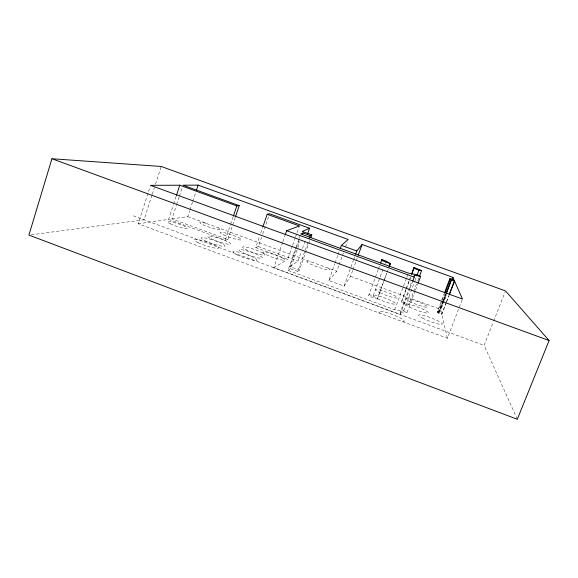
<?xml version="1.0" encoding="UTF-8"?>
<svg xmlns="http://www.w3.org/2000/svg" width="578" height="578" viewBox="0 0 578 578"><rect width="100%" height="100%" fill="white"/><g stroke="black" fill="none" stroke-linecap="round" stroke-linejoin="round"><path stroke-width="0.43" stroke-dasharray="2.89 2.17" d="M406.255 304.071L405.857 304.375A12.03 1.647 20.7 0 0 419.982 311.304A12.03 1.647 20.7 0 0 426.911 311.282A12.03 1.647 20.7 0 0 409.173 304.368L406.255 304.071L401.363 302.316L405.864 289.311M282.563 242.522L273.755 267.816L400.214 314.526L400.453 311.86L411.673 281.883M378.236 269.558L368.547 295.864L377.253 299.072L384.529 279.304M462.154 299.859L447.379 338.238L138.193 223.802L150.258 186.195M151.935 195.241L144.038 219.785L28.9 235.101M152.202 194.396L154.384 187.626M155.468 184.238L161.19 166.464M138.193 223.802L168.624 219.394L173.364 204.865M173.638 204.012L176.427 195.465M235.246 217.465L227.811 239.458L171.955 218.91L176.362 205.421M176.637 204.583L179.115 196.997M179.39 196.152L182.417 186.882M171.955 218.91L187.756 216.62L189.721 210.667M189.996 209.814L192.525 202.156M192.799 201.303L195.884 191.939M168.624 219.394L225.239 240.231L230.326 225.167M230.608 224.329L233.151 216.801M292.41 245.997L287.736 259.341L255.736 247.579L259.551 236.481M260.729 233.064L262.491 227.942M255.736 247.579L258.344 246.524L261.523 237.283M262.679 233.924L269.319 214.611M282.852 241.676L284.911 235.773M292.706 245.159L295.336 237.652M295.625 236.814L296.796 233.476M297.085 232.645L299.426 225.969M415.242 290.734L407.013 312.626L403.675 310.892L394.695 309.736L288.003 270.374L296.023 247.521M296.319 246.676L298.992 239.061M299.288 238.215L300.473 234.827M309.729 240.78L299.382 270.099L289.881 266.603L299.585 238.974M288.003 270.374L290.445 268.669L297.605 248.28M297.908 247.435L299.996 241.488M289.881 266.603L298.017 261.097L301.283 251.835M302.467 248.468L305.726 239.205M290.445 268.669L297.735 271.357L304.931 250.96M305.235 250.115L308.529 240.766M352.681 270.468L350.55 276.335L344.033 286.153L328.788 280.54L334.799 263.806M335.096 262.968L337.805 255.44M338.101 254.602L339.604 250.419M328.788 280.54L336.764 271.277L338.874 265.418M339.17 264.579L343.39 252.868M345.5 247.008L347.306 241.987M344.033 286.153L353.44 260.194M353.743 259.356L354.654 256.842M352.985 269.63L357.24 257.911M378.46 268.878L379.703 265.512M382.932 269.377L373.106 296.059L369.046 294.563L368.547 295.864M385.085 263.546L386.003 261.046M384.832 278.466L386.696 273.423M377.253 299.072L383.799 281.356M384.11 280.511L386.913 272.917M387.224 272.079L388.163 269.543M394.695 309.736L406.507 278.105M406.818 277.274L408.061 273.943M406.182 288.473L410.264 277.556M401.363 302.316L406.009 289.896M406.32 289.072L410.647 277.483M400.214 314.526L409.867 288.769M410.178 287.931L412.352 282.115M403.675 310.892L414.679 281.544M414.997 280.706L417.193 274.832M416.492 284.073L408.892 304.317L401.472 301.066M417.757 280.698L419.028 277.324M415.553 289.896L417.771 284M446.295 302.742L441.845 314.374L438.789 313.254L437.532 312.546L437.344 311.585L441.419 300.885M441.736 300.061L443.933 294.303M437.532 312.546L441.96 300.936M442.278 300.112L444.489 294.303M438.659 311.838L445.407 294.137M437.344 311.585L438.818 312.134L442.907 301.427M443.218 300.603L445.732 294.021M438.738 312.987L443.167 301.376M443.485 300.553L446.014 293.913M438.789 313.254L446.086 294.137M447.379 338.238L440.703 309.396L446.491 294.238M446.194 302.388L441.758 313.991A36.782 4.747 21.1 0 1 439.93 311.99L444.106 301.066M444.424 300.22L446.353 295.177M446.512 301.557L448.723 295.755M446.613 301.911L449.157 295.257M517.303 419.26L484.126 345.384L493.33 321.924M493.663 321.086L505.165 291.753M297.735 271.357L299.382 270.099M273.755 267.816L287.736 259.341M225.239 240.231L227.811 239.458M402.548 321.643L403.812 321.578A13.641 2.146 20.6 0 0 391.826 314.295A13.641 2.146 20.6 0 0 379.002 312.402L380.107 313.341M400.453 311.86L407.013 312.626M206.057 223.332L205.082 223.072A11.018 1.409 18.5 0 0 201.216 223.831A11.018 1.409 18.5 0 0 215.565 229.09A11.018 1.409 18.5 0 0 219.25 228.267L218.6 227.934M187.756 216.62L336.764 271.277M350.55 276.335L440.703 309.396M258.344 246.524L298.017 261.097M133.308 215.825L484.126 345.384M438.818 312.134L438.644 311.961A3.49 0.455 20.8 0 1 439.93 311.99M327.95 268.04A12.08 1.582 19.6 0 1 324.973 269.247A12.08 1.582 19.6 0 1 309.577 263.597A12.08 1.582 19.6 0 1 310.285 261.559M381.87 296.969L379.074 296.109A12.225 1.734 20.4 0 0 372.882 295.864L377.752 298.819A12.225 1.734 20.4 0 0 394.471 304.158A12.225 1.734 20.4 0 0 387.715 299.144L381.87 296.969M282.938 258.178L280.995 257.196A11.69 1.618 19.2 0 0 263.879 251.979A11.69 1.618 19.2 0 0 272.115 257.174A11.69 1.618 19.2 0 0 284.94 259.681L282.938 258.178M263.135 253.164L261.213 252.174A11.9 1.669 19 0 0 243.678 246.842A11.9 1.669 19 0 0 251.661 252.022A11.9 1.669 19 0 0 265.035 254.66L263.135 253.164M170.221 223.765A10.397 1.438 18.2 0 0 186.875 228.498A10.397 1.438 18.2 0 0 175.069 222.812A10.397 1.438 18.2 0 0 170.221 223.765M223.549 234.87A11.264 1.488 18.7 0 0 241.192 239.921A11.264 1.488 18.7 0 0 227.566 233.555A11.264 1.488 18.7 0 0 223.549 234.87M243.078 252.824A12.29 1.777 18.9 0 0 262.145 258.142A12.29 1.777 18.9 0 0 246.929 250.917A12.29 1.777 18.9 0 0 243.078 252.824M236.915 254.804A12.687 1.893 18.9 0 0 256.661 260.273A12.687 1.893 18.9 0 0 241.04 252.781A12.687 1.893 18.9 0 0 236.915 254.804M197.958 242.558A12.882 1.929 18.4 0 0 218.354 248.229A12.882 1.929 18.4 0 0 203.153 240.838A12.882 1.929 18.4 0 0 197.958 242.558M204.85 240.672A12.463 1.806 18.5 0 0 224.531 246.185A12.463 1.806 18.5 0 0 209.72 239.061A12.463 1.806 18.5 0 0 204.85 240.672M211.18 238.772A12.066 1.698 18.6 0 0 230.326 244.263A12.066 1.698 18.6 0 0 216.266 237.45A12.066 1.698 18.6 0 0 211.18 238.772M379.941 292.728A11.574 1.553 20.3 0 0 397.259 297.88A11.574 1.553 20.3 0 0 382.21 290.705A11.574 1.553 20.3 0 0 379.941 292.728M409.419 301.376A11.481 1.503 20.6 0 0 427.33 307.193A11.481 1.503 20.6 0 0 413.891 300.322A11.481 1.503 20.6 0 0 409.419 301.376M422.374 318.045A12.694 1.821 20.9 0 0 442.033 324.374A12.694 1.821 20.9 0 0 426.94 316.462A12.694 1.821 20.9 0 0 422.374 318.045"/><path stroke-width="0.87" d="M390.338 263.64L386.003 261.046L381.914 259.558L381.559 260.454L390.338 263.64L389.095 267.014M51.926 158.74L28.9 235.101L517.303 419.26L549.1 340.558L505.497 290.915L161.19 166.464L51.926 158.74L549.1 340.558M176.427 195.465L179.772 185.213L236.821 205.92L239.249 205.616L235.535 216.613M196.448 190.234L198.131 185.126L348.209 239.48L341.41 245.397L340.204 248.742M233.433 215.962L236.821 205.92M262.78 227.089L267.18 214.279L269.608 213.773L309.584 228.267L307.51 234.155M285.2 234.935L286.674 230.716L299.426 225.969L267.18 214.279M302.381 234.69L302.98 232.992L310.328 235.665L311.802 234.914L302.229 231.438L309.584 228.267M309.432 238.215L310.328 235.665M310.913 237.428L311.802 234.914M355.564 254.327L356.778 250.982L362.103 244.508L452.921 277.397L462.472 299.028L150.526 185.336L179.772 185.213M358.15 255.397L362.103 244.508M380.627 262.983L381.914 259.558M389.182 266.696L390.425 263.337M411.522 274.196L414.029 267.484L421.564 270.576L419.346 276.479M411.89 274.167L414.029 267.484M412.663 281.284L414.224 277.129L414.173 275.222L420.618 276.421L418.089 283.155M417.085 275.121L418.949 270.15L421.564 270.576M444.561 292.656L449.894 278.661L452.451 279.21A37.006 3.266 20.6 0 0 454.431 280.836L449.359 294.101M444.807 293.472L450.183 279.376L449.894 278.661M446.332 293.082L451.396 279.817L450.183 279.376M446.404 293.306L451.396 279.817M452.278 279.08L452.921 277.397M449.474 294.426L454.554 281.125L451.476 280.012M302.98 232.992L300.777 233.982L408.371 273.112L417.193 274.832L420.618 276.421M198.131 185.126L182.966 185.198L239.249 205.616M414.058 268.373L418.949 270.15M341.41 245.397L356.778 250.982M286.674 230.716L414.224 277.129"/></g></svg>
